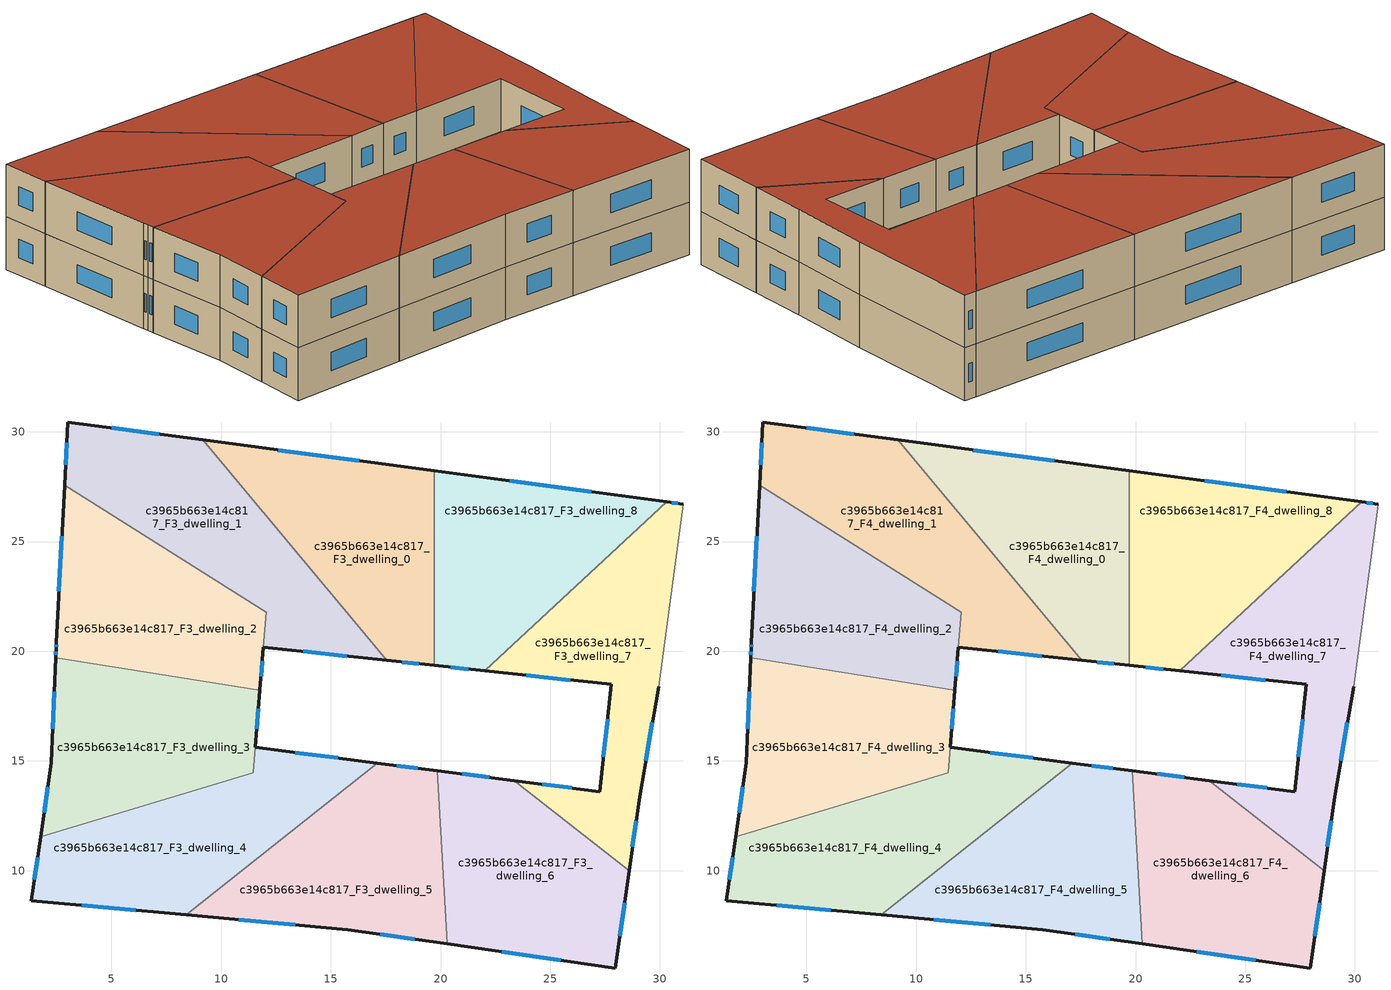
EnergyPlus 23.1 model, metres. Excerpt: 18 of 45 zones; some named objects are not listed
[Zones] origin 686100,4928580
c3965b663e14c817_F3_dwelling_0
 floor to c3965b663e14c817_F2_dwelling_0 (EU_floor_Construction): 19.72,28.22 19.72,19.35 17.54,19.58 9.17,29.63 z9
 wall outside (EU_wall_Construction): 17.54,19.58 19.72,19.35 / 19.72,28.22 9.17,29.63 z9:12
 wall to c3965b663e14c817_F3_dwelling_8 (EU_wall_Construction): 19.72,19.35 19.72,28.22 z9:12
 wall to c3965b663e14c817_F3_dwelling_1 (EU_wall_Construction): 9.17,29.63 17.54,19.58 z9:12
 window (EU_Window_Construction): 18.25,19.51 19.01,19.43 / 16.29,28.68 12.6,29.17 z9.98:11.02
c3965b663e14c817_F3_dwelling_1
 floor to c3965b663e14c817_F2_dwelling_1 (EU_floor_Construction): 9.17,29.63 17.54,19.58 11.93,20.19 12.06,21.79 2.87,27.57 3.02,30.45 z9
 wall outside (EU_wall_Construction): 9.17,29.63 3.02,30.45 2.87,27.57 / 11.93,20.19 17.54,19.58 z9:12
 wall to c3965b663e14c817_F3_dwelling_2 (EU_wall_Construction): 2.87,27.57 12.06,21.79 11.93,20.19 z9:12
 window (EU_Window_Construction): 2.97,29.51 2.92,28.51 / 7.17,29.89 5.02,30.18 / 13.75,19.99 15.72,19.78 z9.98:11.02
c3965b663e14c817_F3_dwelling_2
 floor to c3965b663e14c817_F2_dwelling_2 (EU_floor_Construction): 12.06,21.79 11.77,18.22 2.46,19.7 2.48,20.11 2.49,20.4 2.87,27.57 z9
 wall outside (EU_wall_Construction): 2.87,27.57 2.49,20.4 2.48,20.11 2.46,19.7 / 11.77,18.22 11.93,20.19 z9:12
 wall to c3965b663e14c817_F3_dwelling_3 (EU_wall_Construction): 2.46,19.7 11.77,18.22 z9:12
 window (EU_Window_Construction): 2.47,19.97 2.47,19.83 / 2.49,20.3 2.48,20.2 / 2.75,25.24 2.61,22.73 / 11.82,18.86 11.88,19.55 z9.98:11.02
c3965b663e14c817_F3_dwelling_3
 floor to c3965b663e14c817_F2_dwelling_3 (EU_floor_Construction): 11.77,18.22 11.47,14.48 1.78,11.55 2.27,14.93 2.46,19.7 z9
 wall outside (EU_wall_Construction): 2.46,19.7 2.27,14.93 1.78,11.55 / 11.56,15.62 11.77,18.22 z9:12
 wall to c3965b663e14c817_F3_dwelling_4 (EU_wall_Construction): 1.78,11.55 11.46,14.47 / 11.47,14.48 11.56,15.62 z9:12
 window (EU_Window_Construction): 2.11,13.83 1.94,12.65 / 2.4,18.15 2.33,16.48 / 11.63,16.47 11.7,17.38 z9.98:11.02
c3965b663e14c817_F3_dwelling_4
 floor to c3965b663e14c817_F2_dwelling_4 (EU_floor_Construction): 17.12,14.9 8.41,7.99 1.36,8.64 1.78,11.55 11.46,14.47 11.56,15.62 z9
 wall outside (EU_wall_Construction): 17.12,14.9 11.56,15.62 / 1.78,11.55 1.36,8.64 8.41,7.99 z9:12
 wall to c3965b663e14c817_F3_dwelling_5 (EU_wall_Construction): 8.41,7.99 17.12,14.9 z9:12
 window (EU_Window_Construction): 15.31,15.14 13.37,15.39 / 3.65,8.43 6.11,8.2 / 1.64,10.61 1.5,9.59 z9.98:11.02
c3965b663e14c817_F3_dwelling_5
 floor to c3965b663e14c817_F2_dwelling_5 (EU_floor_Construction): 19.86,14.55 20.3,6.66 15.77,7.31 8.41,7.99 17.12,14.9 z9
 wall outside (EU_wall_Construction): 19.86,14.55 17.12,14.9 / 8.41,7.99 15.77,7.31 20.3,6.66 z9:12
 wall to c3965b663e14c817_F3_dwelling_6 (EU_wall_Construction): 20.3,6.66 19.86,14.55 z9:12
 window (EU_Window_Construction): 18.97,14.67 18.01,14.79 / 17.24,7.1 18.82,6.87 / 10.8,7.77 13.37,7.53 z9.98:11.02
c3965b663e14c817_F3_dwelling_6
 floor to c3965b663e14c817_F2_dwelling_6 (EU_floor_Construction): 28.59,9.99 27.96,5.57 20.3,6.66 19.86,14.55 23.36,14.11 z9
 wall outside (EU_wall_Construction): 23.36,14.11 19.86,14.55 / 20.3,6.66 27.96,5.57 28.59,9.99 z9:12
 wall to c3965b663e14c817_F3_dwelling_7 (EU_wall_Construction): 28.59,9.99 23.36,14.11 z9:12
 window (EU_Window_Construction): 22.22,14.25 21,14.41 / 28.16,7 28.38,8.55 / 22.79,6.3 25.47,5.92 z9.98:11.02
c3965b663e14c817_F3_dwelling_7
 floor to c3965b663e14c817_F2_dwelling_7 (EU_floor_Construction): 31.05,26.71 29.94,18.39 29.07,13.38 28.59,9.99 23.36,14.11 27.25,13.61 27.79,18.49 22.02,19.1 30.3,26.81 z9
 wall outside (EU_wall_Construction): 22.02,19.1 27.79,18.49 27.25,13.61 23.36,14.11 / 31.05,26.71 30.3,26.81 / 28.59,9.99 29.07,13.38 29.94,18.39 z9:12
 wall adiabatic (EU_wall_Construction): 29.94,18.39 31.05,26.71 z9:12
 wall to c3965b663e14c817_F3_dwelling_8 (EU_wall_Construction): 30.3,26.81 22.02,19.1 z9:12
 window (EU_Window_Construction): 25.98,13.77 24.62,13.94 / 27.61,16.9 27.42,15.19 / 23.9,18.9 25.91,18.69 / 30.81,26.74 30.55,26.77 / 29.35,15.01 29.66,16.76 / 28.74,11.09 28.91,12.27 z9.98:11.02
c3965b663e14c817_F3_dwelling_8
 floor to c3965b663e14c817_F2_dwelling_8 (EU_floor_Construction): 30.3,26.81 22.02,19.1 19.72,19.35 19.72,28.22 z9
 wall outside (EU_wall_Construction): 19.72,19.35 22.02,19.1 / 30.3,26.81 19.72,28.22 z9:12
 window (EU_Window_Construction): 20.47,19.27 21.27,19.18 / 26.86,27.26 23.16,27.76 z9.98:11.02
c3965b663e14c817_F4_dwelling_0
 floor to c3965b663e14c817_F3_dwelling_0 (EU_floor_Construction): 19.72,28.22 19.72,19.35 17.54,19.58 9.17,29.63 z12
 wall outside (EU_wall_Construction): 17.54,19.58 19.72,19.35 / 19.72,28.22 9.17,29.63 z12:15
 wall to c3965b663e14c817_F4_dwelling_8 (EU_wall_Construction): 19.72,19.35 19.72,28.22 z12:15
 wall to c3965b663e14c817_F4_dwelling_1 (EU_wall_Construction): 9.17,29.63 17.54,19.58 z12:15
 window (EU_Window_Construction): 18.25,19.51 19.01,19.43 / 16.29,28.68 12.6,29.17 z12.98:14.02
 roof outside (EU_roof_Construction): 19.72,19.35 19.72,28.22 9.17,29.63 17.54,19.58 z15
c3965b663e14c817_F4_dwelling_1
 floor to c3965b663e14c817_F3_dwelling_1 (EU_floor_Construction): 9.17,29.63 17.54,19.58 11.93,20.19 12.06,21.79 2.87,27.57 3.02,30.45 z12
 wall outside (EU_wall_Construction): 9.17,29.63 3.02,30.45 2.87,27.57 / 11.93,20.19 17.54,19.58 z12:15
 wall to c3965b663e14c817_F4_dwelling_2 (EU_wall_Construction): 2.87,27.57 12.06,21.79 11.93,20.19 z12:15
 window (EU_Window_Construction): 2.97,29.51 2.92,28.51 / 7.17,29.89 5.02,30.18 / 13.75,19.99 15.72,19.78 z12.98:14.02
 roof outside (EU_roof_Construction): 17.54,19.58 9.17,29.63 3.02,30.45 2.87,27.57 12.06,21.79 11.93,20.19 z15
c3965b663e14c817_F4_dwelling_2
 floor to c3965b663e14c817_F3_dwelling_2 (EU_floor_Construction): 12.06,21.79 11.77,18.22 2.46,19.7 2.48,20.11 2.49,20.4 2.87,27.57 z12
 wall outside (EU_wall_Construction): 2.87,27.57 2.49,20.4 2.48,20.11 2.46,19.7 / 11.77,18.22 11.93,20.19 z12:15
 wall to c3965b663e14c817_F4_dwelling_3 (EU_wall_Construction): 2.46,19.7 11.77,18.22 z12:15
 window (EU_Window_Construction): 2.47,19.97 2.47,19.83 / 2.49,20.3 2.48,20.2 / 2.75,25.24 2.61,22.73 / 11.82,18.86 11.88,19.55 z12.98:14.02
 roof outside (EU_roof_Construction): 11.77,18.22 12.06,21.79 2.87,27.57 2.49,20.4 2.48,20.11 2.46,19.7 z15
c3965b663e14c817_F4_dwelling_3
 floor to c3965b663e14c817_F3_dwelling_3 (EU_floor_Construction): 11.77,18.22 11.47,14.48 1.78,11.55 2.27,14.93 2.46,19.7 z12
 wall outside (EU_wall_Construction): 2.46,19.7 2.27,14.93 1.78,11.55 / 11.56,15.62 11.77,18.22 z12:15
 wall to c3965b663e14c817_F4_dwelling_4 (EU_wall_Construction): 1.78,11.55 11.46,14.47 / 11.47,14.48 11.56,15.62 z12:15
 window (EU_Window_Construction): 2.11,13.83 1.94,12.65 / 2.4,18.15 2.33,16.48 / 11.63,16.47 11.7,17.38 z12.98:14.02
 roof outside (EU_roof_Construction): 11.47,14.48 11.77,18.22 2.46,19.7 2.27,14.93 1.78,11.55 z15
c3965b663e14c817_F4_dwelling_4
 floor to c3965b663e14c817_F3_dwelling_4 (EU_floor_Construction): 17.12,14.9 8.41,7.99 1.36,8.64 1.78,11.55 11.46,14.47 11.56,15.62 z12
 wall outside (EU_wall_Construction): 17.12,14.9 11.56,15.62 / 1.78,11.55 1.36,8.64 8.41,7.99 z12:15
 wall to c3965b663e14c817_F4_dwelling_5 (EU_wall_Construction): 8.41,7.99 17.12,14.9 z12:15
 window (EU_Window_Construction): 15.31,15.14 13.37,15.39 / 3.65,8.43 6.11,8.2 / 1.64,10.61 1.5,9.59 z12.98:14.02
 roof outside (EU_roof_Construction): 17.12,14.9 11.56,15.62 11.46,14.47 1.78,11.55 1.36,8.64 8.41,7.99 z15
c3965b663e14c817_F4_dwelling_5
 floor to c3965b663e14c817_F3_dwelling_5 (EU_floor_Construction): 19.86,14.55 20.3,6.66 15.77,7.31 8.41,7.99 17.12,14.9 z12
 wall outside (EU_wall_Construction): 19.86,14.55 17.12,14.9 / 8.41,7.99 15.77,7.31 20.3,6.66 z12:15
 wall to c3965b663e14c817_F4_dwelling_6 (EU_wall_Construction): 20.3,6.66 19.86,14.55 z12:15
 window (EU_Window_Construction): 18.97,14.67 18.01,14.79 / 17.24,7.1 18.82,6.87 / 10.8,7.77 13.37,7.53 z12.98:14.02
 roof outside (EU_roof_Construction): 20.3,6.66 19.86,14.55 17.12,14.9 8.41,7.99 15.77,7.31 z15
c3965b663e14c817_F4_dwelling_6
 floor to c3965b663e14c817_F3_dwelling_6 (EU_floor_Construction): 28.59,9.99 27.96,5.57 20.3,6.66 19.86,14.55 23.36,14.11 z12
 wall outside (EU_wall_Construction): 23.36,14.11 19.86,14.55 / 20.3,6.66 27.96,5.57 28.59,9.99 z12:15
 wall to c3965b663e14c817_F4_dwelling_7 (EU_wall_Construction): 28.59,9.99 23.36,14.11 z12:15
 window (EU_Window_Construction): 22.22,14.25 21,14.41 / 28.16,7 28.38,8.55 / 22.79,6.3 25.47,5.92 z12.98:14.02
 roof outside (EU_roof_Construction): 27.96,5.57 28.59,9.99 23.36,14.11 19.86,14.55 20.3,6.66 z15
c3965b663e14c817_F4_dwelling_7
 floor to c3965b663e14c817_F3_dwelling_7 (EU_floor_Construction): 31.05,26.71 29.94,18.39 29.07,13.38 28.59,9.99 23.36,14.11 27.25,13.61 27.79,18.49 22.02,19.1 30.3,26.81 z12
 wall outside (EU_wall_Construction): 22.02,19.1 27.79,18.49 27.25,13.61 23.36,14.11 / 31.05,26.71 30.3,26.81 / 28.59,9.99 29.07,13.38 29.94,18.39 z12:15
 wall adiabatic (EU_wall_Construction): 29.94,18.39 31.05,26.71 z12:15
 wall to c3965b663e14c817_F4_dwelling_8 (EU_wall_Construction): 30.3,26.81 22.02,19.1 z12:15
 window (EU_Window_Construction): 25.98,13.77 24.62,13.94 / 27.61,16.9 27.42,15.19 / 23.9,18.9 25.91,18.69 / 30.81,26.74 30.55,26.77 / 29.35,15.01 29.66,16.76 / 28.74,11.09 28.91,12.27 z12.98:14.02
 roof outside (EU_roof_Construction): 28.59,9.99 29.07,13.38 29.94,18.39 31.05,26.71 30.3,26.81 22.02,19.1 27.79,18.49 27.25,13.61 23.36,14.11 z15
c3965b663e14c817_F4_dwelling_8
 floor to c3965b663e14c817_F3_dwelling_8 (EU_floor_Construction): 30.3,26.81 22.02,19.1 19.72,19.35 19.72,28.22 z12
 wall outside (EU_wall_Construction): 19.72,19.35 22.02,19.1 / 30.3,26.81 19.72,28.22 z12:15
 window (EU_Window_Construction): 20.47,19.27 21.27,19.18 / 26.86,27.26 23.16,27.76 z12.98:14.02
 roof outside (EU_roof_Construction): 30.3,26.81 19.72,28.22 19.72,19.35 22.02,19.1 z15
[Building]
EU S2 Campaign: North Axis=0; Terrain=City; Solar Distribution=FullExterior
[Site:Location]
Bologna: Latitude=44.5; Longitude=11.25; Time Zone=1; Elevation=37
[SizingPeriod:WeatherFileDays]
AnnualSizingPeriod: Begin Month=1; Begin Day of Month=1; End Month=12; End Day of Month=31; Day of Week for Start Day=Monday; Use Weather File Daylight Saving Period=No; Use Weather File Rain and Snow Indicators=No
[MATERIAL]
EU_InternalMass_Material: Roughness=MediumRough; Thickness=0.1; Conductivity=1; Density=1800; Specific Heat=900; Thermal Absorptance=0.9; Solar Absorptance=0.7; Visible Absorptance=0.7
[MATERIAL:NOMASS] Roughness=MediumRough; Thermal Absorptance=0.9; Solar Absorptance=0.7; Visible Absorptance=0.7
Name | Thermal Resistance
EU_wall_NoMass | 0.905828
EU_roof_NoMass | 0.37593
EU_floor_NoMass | 0.67114
[WINDOWMATERIAL:SIMPLEGLAZINGSYSTEM]
EU_Window_SimpleGlazing: UFactor=4.52486; Solar Heat Gain Coefficient=0.85; Visible Transmittance=0.85
[CONSTRUCTION]
EU_wall_Construction: EU_wall_NoMass
EU_roof_Construction: EU_roof_NoMass
EU_floor_Construction: EU_floor_NoMass
EU_Window_Construction: EU_Window_SimpleGlazing
EU_InternalMass_Construction: EU_InternalMass_Material
[ZONE] Type=1; Multiplier=1; Ceiling Height=autocalculate; Floor Area=autocalculate; Part of Total Floor Area=Yes
Name | Volume
c3965b663e14c817_F3_dwelling_0; c3965b663e14c817_F4_dwelling_0 | 170.338
c3965b663e14c817_F3_dwelling_1; c3965b663e14c817_F4_dwelling_1 | 178.135
c3965b663e14c817_F3_dwelling_2; c3965b663e14c817_F4_dwelling_2 | 162.524
c3965b663e14c817_F3_dwelling_3; c3965b663e14c817_F4_dwelling_3 | 165.833
c3965b663e14c817_F3_dwelling_4; c3965b663e14c817_F4_dwelling_4 | 174.801
c3965b663e14c817_F3_dwelling_5; c3965b663e14c817_F4_dwelling_5 | 170.326
c3965b663e14c817_F3_dwelling_6; c3965b663e14c817_F4_dwelling_6 | 170.331
c3965b663e14c817_F3_dwelling_7; c3965b663e14c817_F4_dwelling_7 | 170.327
c3965b663e14c817_F3_dwelling_8; c3965b663e14c817_F4_dwelling_8 | 170.321
[INTERNALMASS] Construction=EU_InternalMass_Construction
Name | Zone or ZoneList | Surface Area
c3965b663e14c817_F3_dwelling_0_EU_InternalMass | c3965b663e14c817_F3_dwelling_0 | 56.7792
c3965b663e14c817_F3_dwelling_1_EU_InternalMass | c3965b663e14c817_F3_dwelling_1 | 59.3795
c3965b663e14c817_F3_dwelling_2_EU_InternalMass | c3965b663e14c817_F3_dwelling_2 | 54.1774
c3965b663e14c817_F3_dwelling_3_EU_InternalMass | c3965b663e14c817_F3_dwelling_3 | 55.2791
c3965b663e14c817_F3_dwelling_4_EU_InternalMass | c3965b663e14c817_F3_dwelling_4 | 58.2674
c3965b663e14c817_F3_dwelling_5_EU_InternalMass | c3965b663e14c817_F3_dwelling_5 | 56.7752
c3965b663e14c817_F3_dwelling_6_EU_InternalMass | c3965b663e14c817_F3_dwelling_6 | 56.7771
c3965b663e14c817_F3_dwelling_7_EU_InternalMass | c3965b663e14c817_F3_dwelling_7 | 56.7755
c3965b663e14c817_F3_dwelling_8_EU_InternalMass | c3965b663e14c817_F3_dwelling_8 | 56.7736
c3965b663e14c817_F4_dwelling_0_EU_InternalMass | c3965b663e14c817_F4_dwelling_0 | 56.7792
c3965b663e14c817_F4_dwelling_1_EU_InternalMass | c3965b663e14c817_F4_dwelling_1 | 59.3795
c3965b663e14c817_F4_dwelling_2_EU_InternalMass | c3965b663e14c817_F4_dwelling_2 | 54.1774
c3965b663e14c817_F4_dwelling_3_EU_InternalMass | c3965b663e14c817_F4_dwelling_3 | 55.2791
c3965b663e14c817_F4_dwelling_4_EU_InternalMass | c3965b663e14c817_F4_dwelling_4 | 58.2674
c3965b663e14c817_F4_dwelling_5_EU_InternalMass | c3965b663e14c817_F4_dwelling_5 | 56.7752
c3965b663e14c817_F4_dwelling_6_EU_InternalMass | c3965b663e14c817_F4_dwelling_6 | 56.7771
c3965b663e14c817_F4_dwelling_7_EU_InternalMass | c3965b663e14c817_F4_dwelling_7 | 56.7755
c3965b663e14c817_F4_dwelling_8_EU_InternalMass | c3965b663e14c817_F4_dwelling_8 | 56.7736
[OTHEREQUIPMENT] Fuel Type=Electricity; Design Level Calculation Method=Watts/Area; Power per Zone Floor Area=1; Fraction Latent=0; Fraction Radiant=0; Fraction Lost=0; Carbon Dioxide Generation Rate=0; EndUse Subcategory=EU_Step8_InternalGains
Name | Zone or ZoneList or Space or SpaceList | Schedule
EU_Step8_InternalGain_c3965b663e14c817_F3_dwelling_0_f000 | c3965b663e14c817_F3_dwelling_0 | EU_Step8_GainSchedule_c3965b663e14c817_F3_dwelling_0_f000
EU_Step8_InternalGain_c3965b663e14c817_F3_dwelling_1_f000 | c3965b663e14c817_F3_dwelling_1 | EU_Step8_GainSchedule_c3965b663e14c817_F3_dwelling_1_f000
EU_Step8_InternalGain_c3965b663e14c817_F3_dwelling_2_f000 | c3965b663e14c817_F3_dwelling_2 | EU_Step8_GainSchedule_c3965b663e14c817_F3_dwelling_2_f000
EU_Step8_InternalGain_c3965b663e14c817_F3_dwelling_3_f000 | c3965b663e14c817_F3_dwelling_3 | EU_Step8_GainSchedule_c3965b663e14c817_F3_dwelling_3_f000
EU_Step8_InternalGain_c3965b663e14c817_F3_dwelling_4_f000 | c3965b663e14c817_F3_dwelling_4 | EU_Step8_GainSchedule_c3965b663e14c817_F3_dwelling_4_f000
EU_Step8_InternalGain_c3965b663e14c817_F3_dwelling_5_f000 | c3965b663e14c817_F3_dwelling_5 | EU_Step8_GainSchedule_c3965b663e14c817_F3_dwelling_5_f000
EU_Step8_InternalGain_c3965b663e14c817_F3_dwelling_6_f000 | c3965b663e14c817_F3_dwelling_6 | EU_Step8_GainSchedule_c3965b663e14c817_F3_dwelling_6_f000
EU_Step8_InternalGain_c3965b663e14c817_F3_dwelling_7_f000 | c3965b663e14c817_F3_dwelling_7 | EU_Step8_GainSchedule_c3965b663e14c817_F3_dwelling_7_f000
EU_Step8_InternalGain_c3965b663e14c817_F3_dwelling_8_f000 | c3965b663e14c817_F3_dwelling_8 | EU_Step8_GainSchedule_c3965b663e14c817_F3_dwelling_8_f000
EU_Step8_InternalGain_c3965b663e14c817_F4_dwelling_0_f000 | c3965b663e14c817_F4_dwelling_0 | EU_Step8_GainSchedule_c3965b663e14c817_F4_dwelling_0_f000
EU_Step8_InternalGain_c3965b663e14c817_F4_dwelling_1_f000 | c3965b663e14c817_F4_dwelling_1 | EU_Step8_GainSchedule_c3965b663e14c817_F4_dwelling_1_f000
EU_Step8_InternalGain_c3965b663e14c817_F4_dwelling_2_f000 | c3965b663e14c817_F4_dwelling_2 | EU_Step8_GainSchedule_c3965b663e14c817_F4_dwelling_2_f000
EU_Step8_InternalGain_c3965b663e14c817_F4_dwelling_3_f000 | c3965b663e14c817_F4_dwelling_3 | EU_Step8_GainSchedule_c3965b663e14c817_F4_dwelling_3_f000
EU_Step8_InternalGain_c3965b663e14c817_F4_dwelling_4_f000 | c3965b663e14c817_F4_dwelling_4 | EU_Step8_GainSchedule_c3965b663e14c817_F4_dwelling_4_f000
EU_Step8_InternalGain_c3965b663e14c817_F4_dwelling_5_f000 | c3965b663e14c817_F4_dwelling_5 | EU_Step8_GainSchedule_c3965b663e14c817_F4_dwelling_5_f000
EU_Step8_InternalGain_c3965b663e14c817_F4_dwelling_6_f000 | c3965b663e14c817_F4_dwelling_6 | EU_Step8_GainSchedule_c3965b663e14c817_F4_dwelling_6_f000
EU_Step8_InternalGain_c3965b663e14c817_F4_dwelling_7_f000 | c3965b663e14c817_F4_dwelling_7 | EU_Step8_GainSchedule_c3965b663e14c817_F4_dwelling_7_f000
EU_Step8_InternalGain_c3965b663e14c817_F4_dwelling_8_f000 | c3965b663e14c817_F4_dwelling_8 | EU_Step8_GainSchedule_c3965b663e14c817_F4_dwelling_8_f000
[ZONEVENTILATION:DESIGNFLOWRATE] Schedule=EU_AlwaysOn; Design Flow Rate Calculation Method=AirChanges/Hour; Air Changes per Hour=0.73129; Ventilation Type=Natural; Fan Pressure Rise=0; Fan Total Efficiency=1; Constant Term Coefficient=1; Temperature Term Coefficient=0; Velocity Term Coefficient=0; Velocity Squared Term Coefficient=0; Minimum Indoor Temperature=-100; Maximum Indoor Temperature=100; Delta Temperature=-100; Minimum Outdoor Temperature=-100; Maximum Outdoor Temperature=100; Maximum Wind Speed=40
Name | Zone or ZoneList or Space or SpaceList
EU_ConstantAir_c3965b663e14c817_F3_dwelling_0 | c3965b663e14c817_F3_dwelling_0
EU_ConstantAir_c3965b663e14c817_F3_dwelling_1 | c3965b663e14c817_F3_dwelling_1
EU_ConstantAir_c3965b663e14c817_F3_dwelling_2 | c3965b663e14c817_F3_dwelling_2
EU_ConstantAir_c3965b663e14c817_F3_dwelling_3 | c3965b663e14c817_F3_dwelling_3
EU_ConstantAir_c3965b663e14c817_F3_dwelling_4 | c3965b663e14c817_F3_dwelling_4
EU_ConstantAir_c3965b663e14c817_F3_dwelling_5 | c3965b663e14c817_F3_dwelling_5
EU_ConstantAir_c3965b663e14c817_F3_dwelling_6 | c3965b663e14c817_F3_dwelling_6
EU_ConstantAir_c3965b663e14c817_F3_dwelling_7 | c3965b663e14c817_F3_dwelling_7
EU_ConstantAir_c3965b663e14c817_F3_dwelling_8 | c3965b663e14c817_F3_dwelling_8
EU_ConstantAir_c3965b663e14c817_F4_dwelling_0 | c3965b663e14c817_F4_dwelling_0
EU_ConstantAir_c3965b663e14c817_F4_dwelling_1 | c3965b663e14c817_F4_dwelling_1
EU_ConstantAir_c3965b663e14c817_F4_dwelling_2 | c3965b663e14c817_F4_dwelling_2
EU_ConstantAir_c3965b663e14c817_F4_dwelling_3 | c3965b663e14c817_F4_dwelling_3
EU_ConstantAir_c3965b663e14c817_F4_dwelling_4 | c3965b663e14c817_F4_dwelling_4
EU_ConstantAir_c3965b663e14c817_F4_dwelling_5 | c3965b663e14c817_F4_dwelling_5
EU_ConstantAir_c3965b663e14c817_F4_dwelling_6 | c3965b663e14c817_F4_dwelling_6
EU_ConstantAir_c3965b663e14c817_F4_dwelling_7 | c3965b663e14c817_F4_dwelling_7
EU_ConstantAir_c3965b663e14c817_F4_dwelling_8 | c3965b663e14c817_F4_dwelling_8
[HVACTEMPLATE:ZONE:IDEALLOADSAIRSYSTEM] System Availability Schedule=EU_AlwaysOn; Maximum Heating Supply Air Temperature=50; Minimum Cooling Supply Air Temperature=13; Maximum Heating Supply Air Humidity Ratio=0.0156; Minimum Cooling Supply Air Humidity Ratio=0.0077; Heating Limit=NoLimit; Cooling Limit=NoLimit; Heating Availability Schedule=EU_AlwaysOn; Cooling Availability Schedule=EU_CoolingOff; Dehumidification Control Type=ConstantSensibleHeatRatio; Cooling Sensible Heat Ratio=0.7; Dehumidification Setpoint=60; Humidification Control Type=None; Humidification Setpoint=30; Outdoor Air Method=None; Outdoor Air Flow Rate per Person=0.00944; Outdoor Air Flow Rate per Zone Floor Area=0; Outdoor Air Flow Rate per Zone=0; Demand Controlled Ventilation Type=None; Outdoor Air Economizer Type=NoEconomizer; Heat Recovery Type=None; Sensible Heat Recovery Effectiveness=0.7; Latent Heat Recovery Effectiveness=0.65
Name | Template Thermostat
c3965b663e14c817_F3_dwelling_0 | EU_HeatOnly_c3965b663e14c817_F3_dwelling_0
c3965b663e14c817_F3_dwelling_1 | EU_HeatOnly_c3965b663e14c817_F3_dwelling_1
c3965b663e14c817_F3_dwelling_2 | EU_HeatOnly_c3965b663e14c817_F3_dwelling_2
c3965b663e14c817_F3_dwelling_3 | EU_HeatOnly_c3965b663e14c817_F3_dwelling_3
c3965b663e14c817_F3_dwelling_4 | EU_HeatOnly_c3965b663e14c817_F3_dwelling_4
c3965b663e14c817_F3_dwelling_5 | EU_HeatOnly_c3965b663e14c817_F3_dwelling_5
c3965b663e14c817_F3_dwelling_6 | EU_HeatOnly_c3965b663e14c817_F3_dwelling_6
c3965b663e14c817_F3_dwelling_7 | EU_HeatOnly_c3965b663e14c817_F3_dwelling_7
c3965b663e14c817_F3_dwelling_8 | EU_HeatOnly_c3965b663e14c817_F3_dwelling_8
c3965b663e14c817_F4_dwelling_0 | EU_HeatOnly_c3965b663e14c817_F4_dwelling_0
c3965b663e14c817_F4_dwelling_1 | EU_HeatOnly_c3965b663e14c817_F4_dwelling_1
c3965b663e14c817_F4_dwelling_2 | EU_HeatOnly_c3965b663e14c817_F4_dwelling_2
c3965b663e14c817_F4_dwelling_3 | EU_HeatOnly_c3965b663e14c817_F4_dwelling_3
c3965b663e14c817_F4_dwelling_4 | EU_HeatOnly_c3965b663e14c817_F4_dwelling_4
c3965b663e14c817_F4_dwelling_5 | EU_HeatOnly_c3965b663e14c817_F4_dwelling_5
c3965b663e14c817_F4_dwelling_6 | EU_HeatOnly_c3965b663e14c817_F4_dwelling_6
c3965b663e14c817_F4_dwelling_7 | EU_HeatOnly_c3965b663e14c817_F4_dwelling_7
c3965b663e14c817_F4_dwelling_8 | EU_HeatOnly_c3965b663e14c817_F4_dwelling_8
[SIZING:ZONE] Zone Cooling Design Supply Air Temperature Input Method=SupplyAirTemperature; Zone Cooling Design Supply Air Temperature=13; Zone Heating Design Supply Air Temperature Input Method=SupplyAirTemperature; Zone Heating Design Supply Air Temperature=50; Zone Cooling Design Supply Air Humidity Ratio=0.008; Zone Heating Design Supply Air Humidity Ratio=0.008; Cooling Design Air Flow Method=DesignDay; Cooling Design Air Flow Rate=0; Cooling Minimum Air Flow per Zone Floor Area=0.000762; Cooling Minimum Air Flow=0; Cooling Minimum Air Flow Fraction=0.2; Heating Design Air Flow Method=DesignDay; Heating Design Air Flow Rate=0; Heating Maximum Air Flow per Zone Floor Area=0.002032; Heating Maximum Air Flow=0.141576; Heating Maximum Air Flow Fraction=0.3; Account for Dedicated Outdoor Air System=No; Dedicated Outdoor Air System Control Strategy=NeutralSupplyAir; Dedicated Outdoor Air Low Setpoint Temperature for Design=autosize; Dedicated Outdoor Air High Setpoint Temperature for Design=autosize; Zone Load Sizing Method=Sensible Load Only No Latent Load; Zone Latent Cooling Design Supply Air Humidity Ratio Input Method=HumidityRatioDifference; Zone Cooling Design Supply Air Humidity Ratio Difference=0.005; Zone Latent Heating Design Supply Air Humidity Ratio Input Method=HumidityRatioDifference; Zone Humidification Design Supply Air Humidity Ratio Difference=0.005
c3965b663e14c817_F3_dwelling_0; c3965b663e14c817_F3_dwelling_1; c3965b663e14c817_F3_dwelling_2; c3965b663e14c817_F3_dwelling_3; c3965b663e14c817_F3_dwelling_4; c3965b663e14c817_F3_dwelling_5; c3965b663e14c817_F3_dwelling_6; c3965b663e14c817_F3_dwelling_7; c3965b663e14c817_F3_dwelling_8; c3965b663e14c817_F4_dwelling_0; c3965b663e14c817_F4_dwelling_1; c3965b663e14c817_F4_dwelling_2; c3965b663e14c817_F4_dwelling_3; c3965b663e14c817_F4_dwelling_4; c3965b663e14c817_F4_dwelling_5; c3965b663e14c817_F4_dwelling_6; c3965b663e14c817_F4_dwelling_7; c3965b663e14c817_F4_dwelling_8
[SCHEDULE:CONSTANT]
Name | Hourly Value
EU_AlwaysOn | 1
EU_CoolingOff | 0
[SCHEDULE:FILE] Column Number=1; Rows to Skip at Top=0; Number of Hours of Data=8760; Column Separator=Comma; Interpolate to Timestep=No; Minutes per Item=60; Adjust Schedule for Daylight Savings=Yes
Name | File
EU_Step8_GainSchedule_c3965b663e14c817_F3_dwelling_0_f000 | ../../schedules/c3965b663e14c817/c3965b663e14c817_F3_dwelling_0_f000_gain.csv
EU_Step8_GainSchedule_c3965b663e14c817_F3_dwelling_1_f000 | ../../schedules/c3965b663e14c817/c3965b663e14c817_F3_dwelling_1_f000_gain.csv
EU_Step8_GainSchedule_c3965b663e14c817_F3_dwelling_2_f000 | ../../schedules/c3965b663e14c817/c3965b663e14c817_F3_dwelling_2_f000_gain.csv
EU_Step8_GainSchedule_c3965b663e14c817_F3_dwelling_3_f000 | ../../schedules/c3965b663e14c817/c3965b663e14c817_F3_dwelling_3_f000_gain.csv
EU_Step8_GainSchedule_c3965b663e14c817_F3_dwelling_4_f000 | ../../schedules/c3965b663e14c817/c3965b663e14c817_F3_dwelling_4_f000_gain.csv
EU_Step8_GainSchedule_c3965b663e14c817_F3_dwelling_5_f000 | ../../schedules/c3965b663e14c817/c3965b663e14c817_F3_dwelling_5_f000_gain.csv
EU_Step8_GainSchedule_c3965b663e14c817_F3_dwelling_6_f000 | ../../schedules/c3965b663e14c817/c3965b663e14c817_F3_dwelling_6_f000_gain.csv
EU_Step8_GainSchedule_c3965b663e14c817_F3_dwelling_7_f000 | ../../schedules/c3965b663e14c817/c3965b663e14c817_F3_dwelling_7_f000_gain.csv
EU_Step8_GainSchedule_c3965b663e14c817_F3_dwelling_8_f000 | ../../schedules/c3965b663e14c817/c3965b663e14c817_F3_dwelling_8_f000_gain.csv
EU_Step8_GainSchedule_c3965b663e14c817_F4_dwelling_0_f000 | ../../schedules/c3965b663e14c817/c3965b663e14c817_F4_dwelling_0_f000_gain.csv
EU_Step8_GainSchedule_c3965b663e14c817_F4_dwelling_1_f000 | ../../schedules/c3965b663e14c817/c3965b663e14c817_F4_dwelling_1_f000_gain.csv
EU_Step8_GainSchedule_c3965b663e14c817_F4_dwelling_2_f000 | ../../schedules/c3965b663e14c817/c3965b663e14c817_F4_dwelling_2_f000_gain.csv
EU_Step8_GainSchedule_c3965b663e14c817_F4_dwelling_3_f000 | ../../schedules/c3965b663e14c817/c3965b663e14c817_F4_dwelling_3_f000_gain.csv
EU_Step8_GainSchedule_c3965b663e14c817_F4_dwelling_4_f000 | ../../schedules/c3965b663e14c817/c3965b663e14c817_F4_dwelling_4_f000_gain.csv
EU_Step8_GainSchedule_c3965b663e14c817_F4_dwelling_5_f000 | ../../schedules/c3965b663e14c817/c3965b663e14c817_F4_dwelling_5_f000_gain.csv
EU_Step8_GainSchedule_c3965b663e14c817_F4_dwelling_6_f000 | ../../schedules/c3965b663e14c817/c3965b663e14c817_F4_dwelling_6_f000_gain.csv
EU_Step8_GainSchedule_c3965b663e14c817_F4_dwelling_7_f000 | ../../schedules/c3965b663e14c817/c3965b663e14c817_F4_dwelling_7_f000_gain.csv
EU_Step8_GainSchedule_c3965b663e14c817_F4_dwelling_8_f000 | ../../schedules/c3965b663e14c817/c3965b663e14c817_F4_dwelling_8_f000_gain.csv
